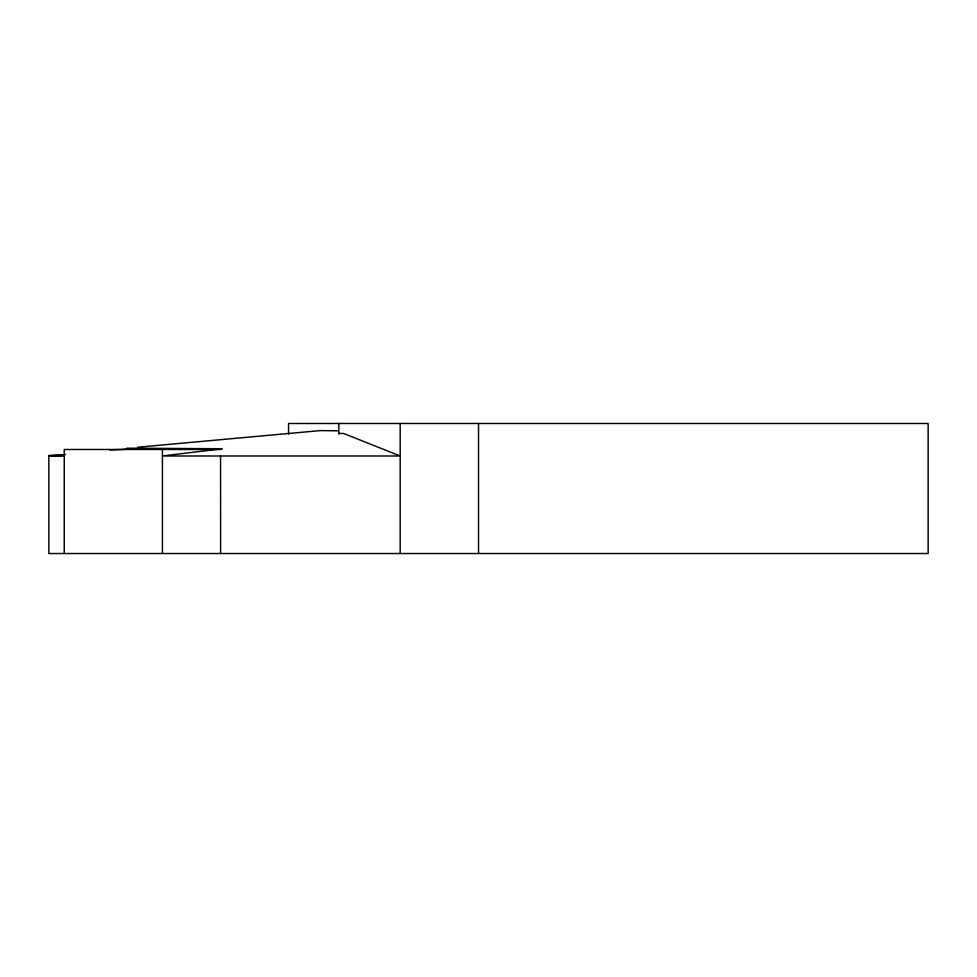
<?xml version="1.0" encoding="UTF-8"?>
<svg xmlns="http://www.w3.org/2000/svg" width="977" height="977" viewBox="0 0 977 977"><rect width="100%" height="100%" fill="white"/><g stroke="black" fill="none" stroke-linecap="round" stroke-linejoin="round"><path stroke-width="1.47" d="M288.557 434.069L288.557 423.481L928.15 423.481L928.15 553.519L48.85 553.519L48.85 455.6L65.618 454.476M109.632 449.933L124.164 449.371L127.254 448.187L222.353 448.736L162.414 455.99L400.179 455.99L343.648 433.483L338.848 433.434M137.501 447.258L320.309 430.601L338.189 430.808M48.85 455.6L64.238 455.429M220.851 449.493L64.238 449.493L64.238 553.519M48.85 455.99L64.238 455.99M220.558 455.966L220.607 553.519M478.535 423.481L478.535 553.519M400.179 423.481L400.179 553.519M338.848 423.481L338.848 434.069M162.414 449.493L162.414 553.519"/></g></svg>
